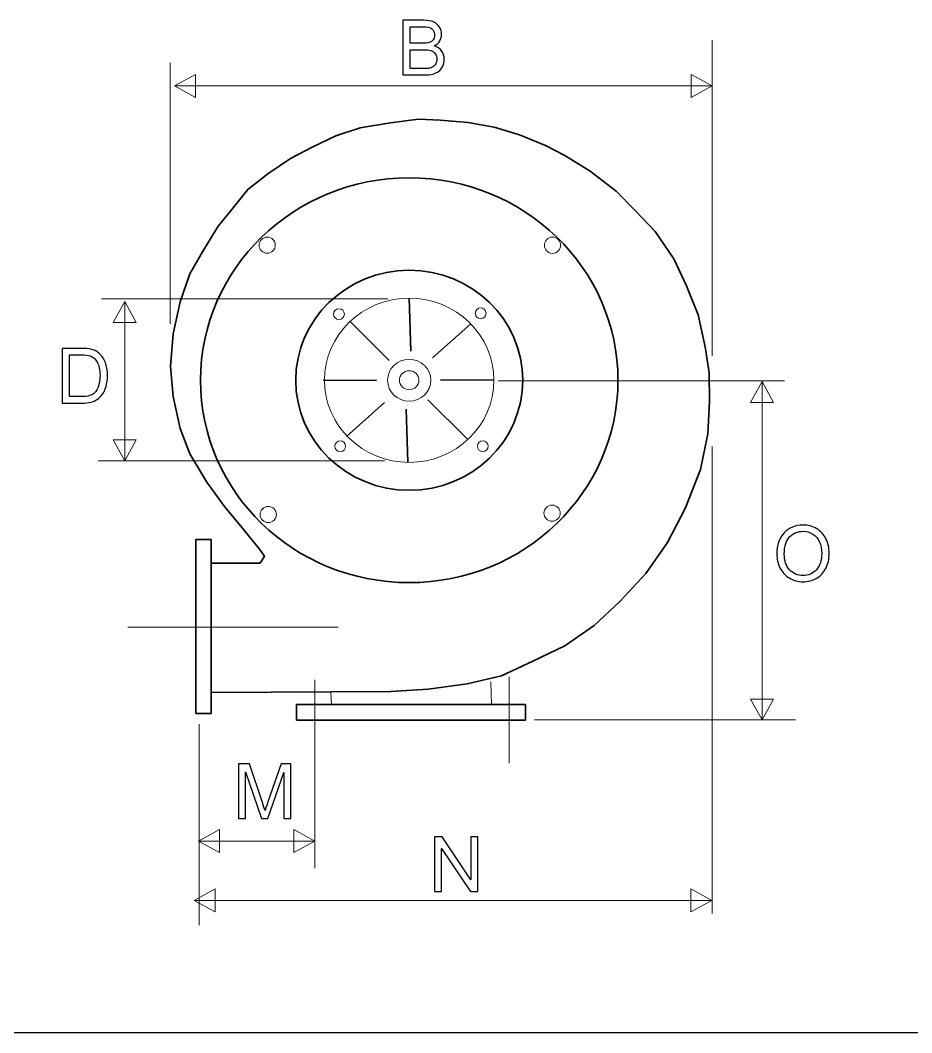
# Model space of a CAD drawing. Header units: inches. Extents: x 3020 to 5920, y 3172 to 5272.
# Drawn here: x 3808.6 to 4170.5, y 3171.5 to 3582.5 of the extents above; entities that cross this region are included whole.
import ezdxf

# ---------------------------------------------------------------- set-up
doc = ezdxf.new("R2010")
doc.units = ezdxf.units.IN
doc.header["$MEASUREMENT"] = 0
doc.layers.add('Frame', color=7, linetype='Continuous')
doc.layers.add('Layer 1', color=7, linetype='Continuous')

msp = doc.modelspace()

# ---------------------------------------------------------------- linework, layer by layer
at = {"layer": 'Frame', "linetype": 'Continuous', "lineweight": 30}
msp.add_line((5919.85, 3171.55), (3019.85, 3171.55), dxfattribs=at)
at = {"layer": 'Layer 1', "color": 250, "lineweight": 35}
for points in [[(3879.92, 3301.08), (3886.06, 3301.08), (3886.06, 3371.77), (3879.92, 3371.77), (3879.92, 3301.08)], [(3920.7, 3298.45), (4013.67, 3298.45), (4013.67, 3304.81), (3920.7, 3304.81), (3920.7, 3298.45)]]:
    msp.add_lwpolyline(points, close=True, dxfattribs=at)
for major_axis, ratio in [((84.72, 0), 0.969491), ((46.07, 0), 0.969472)]:
    msp.add_ellipse((3966.51, 3436.36), major_axis=major_axis, ratio=ratio, dxfattribs=at)
at = {"layer": 'Layer 1', "color": 250, "lineweight": 18}
for centre, major_axis, ratio in [((3908.87, 3491.19), (0, 3.29), 1), ((4024.66, 3491.15), (0, 3.29), 1), ((3966.51, 3436.36), (34.38, 0), 0.969473), ((3937.98, 3463.2), (0, 2.2), 1), ((3995.51, 3463.53), (0, 2.2), 1), ((3966.51, 3436.36), (8.76, 0), 0.969512), ((3966.51, 3436.36), (3.97, 0), 0.969404), ((3938.51, 3409.61), (0, 2.2), 1), ((3996.38, 3409.61), (0, 2.2), 1), ((3909.3, 3381.87), (0, 3.29), 1), ((4024.5, 3382.42), (0, 3.29), 1)]:
    msp.add_ellipse(centre, major_axis=major_axis, ratio=ratio, dxfattribs=at)
at = {"layer": 'Layer 1', "color": 250}
for points, knots in [([(3963.97, 3560.25), (3963.97, 3560.25), (3963.97, 3582.47), (3963.97, 3582.47), (3963.97, 3582.47), (3963.97, 3582.47), (3972.31, 3582.47), (3972.31, 3582.47), (3972.31, 3582.47), (3974.01, 3582.47), (3975.37, 3582.24), (3976.39, 3581.8), (3976.39, 3581.8), (3977.42, 3581.35), (3978.22, 3580.65), (3978.8, 3579.72), (3978.8, 3579.72), (3979.38, 3578.79), (3979.68, 3577.81), (3979.68, 3576.78), (3979.68, 3576.78), (3979.68, 3575.84), (3979.42, 3574.94), (3978.9, 3574.1), (3978.9, 3574.1), (3978.39, 3573.26), (3977.61, 3572.59), (3976.57, 3572.07), (3976.57, 3572.07), (3977.91, 3571.68), (3978.94, 3571), (3979.67, 3570.06), (3979.67, 3570.06), (3980.39, 3569.1), (3980.75, 3567.98), (3980.75, 3566.69), (3980.75, 3566.69), (3980.75, 3565.65), (3980.53, 3564.68), (3980.09, 3563.79), (3980.09, 3563.79), (3979.65, 3562.89), (3979.11, 3562.2), (3978.46, 3561.72), (3978.46, 3561.72), (3977.82, 3561.23), (3977, 3560.87), (3976.03, 3560.62), (3976.03, 3560.62), (3975.06, 3560.37), (3973.86, 3560.25), (3972.44, 3560.25), (3972.44, 3560.25), (3972.44, 3560.25), (3963.97, 3560.25), (3963.97, 3560.25)], [0, 0, 0, 0, 0.071429, 0.071429, 0.071429, 0.071429, 0.142857, 0.142857, 0.142857, 0.142857, 0.214286, 0.214286, 0.214286, 0.214286, 0.285714, 0.285714, 0.285714, 0.285714, 0.357143, 0.357143, 0.357143, 0.357143, 0.428571, 0.428571, 0.428571, 0.428571, 0.5, 0.5, 0.5, 0.5, 0.571429, 0.571429, 0.571429, 0.571429, 0.642857, 0.642857, 0.642857, 0.642857, 0.714286, 0.714286, 0.714286, 0.714286, 0.785714, 0.785714, 0.785714, 0.785714, 0.857143, 0.857143, 0.857143, 0.857143, 0.928571, 0.928571, 0.928571, 0.928571, 1, 1, 1, 1]), ([(3966.91, 3573.13), (3966.91, 3573.13), (3971.72, 3573.13), (3971.72, 3573.13), (3971.72, 3573.13), (3973.02, 3573.13), (3973.96, 3573.22), (3974.52, 3573.39), (3974.52, 3573.39), (3975.27, 3573.61), (3975.83, 3573.98), (3976.21, 3574.5), (3976.21, 3574.5), (3976.59, 3575.01), (3976.78, 3575.66), (3976.78, 3576.44), (3976.78, 3576.44), (3976.78, 3577.17), (3976.6, 3577.82), (3976.25, 3578.38), (3976.25, 3578.38), (3975.9, 3578.95), (3975.39, 3579.33), (3974.74, 3579.53), (3974.74, 3579.53), (3974.08, 3579.74), (3972.95, 3579.85), (3971.35, 3579.85), (3971.35, 3579.85), (3971.35, 3579.85), (3966.91, 3579.85), (3966.91, 3579.85), (3966.91, 3579.85), (3966.91, 3579.85), (3966.91, 3573.13), (3966.91, 3573.13)], [0, 0, 0, 0, 0.111111, 0.111111, 0.111111, 0.111111, 0.222222, 0.222222, 0.222222, 0.222222, 0.333333, 0.333333, 0.333333, 0.333333, 0.444444, 0.444444, 0.444444, 0.444444, 0.555556, 0.555556, 0.555556, 0.555556, 0.666667, 0.666667, 0.666667, 0.666667, 0.777778, 0.777778, 0.777778, 0.777778, 0.888889, 0.888889, 0.888889, 0.888889, 1, 1, 1, 1]), ([(3966.91, 3562.87), (3966.91, 3562.87), (3972.44, 3562.87), (3972.44, 3562.87), (3972.44, 3562.87), (3973.4, 3562.87), (3974.06, 3562.91), (3974.45, 3562.97), (3974.45, 3562.97), (3975.13, 3563.1), (3975.69, 3563.3), (3976.14, 3563.58), (3976.14, 3563.58), (3976.6, 3563.86), (3976.97, 3564.28), (3977.27, 3564.81), (3977.27, 3564.81), (3977.56, 3565.36), (3977.71, 3565.98), (3977.71, 3566.69), (3977.71, 3566.69), (3977.71, 3567.52), (3977.5, 3568.23), (3977.07, 3568.85), (3977.07, 3568.85), (3976.65, 3569.46), (3976.06, 3569.89), (3975.3, 3570.14), (3975.3, 3570.14), (3974.55, 3570.38), (3973.46, 3570.51), (3972.05, 3570.51), (3972.05, 3570.51), (3972.05, 3570.51), (3966.91, 3570.51), (3966.91, 3570.51), (3966.91, 3570.51), (3966.91, 3570.51), (3966.91, 3562.87), (3966.91, 3562.87)], [0, 0, 0, 0, 0.1, 0.1, 0.1, 0.1, 0.2, 0.2, 0.2, 0.2, 0.3, 0.3, 0.3, 0.3, 0.4, 0.4, 0.4, 0.4, 0.5, 0.5, 0.5, 0.5, 0.6, 0.6, 0.6, 0.6, 0.7, 0.7, 0.7, 0.7, 0.8, 0.8, 0.8, 0.8, 0.9, 0.9, 0.9, 0.9, 1, 1, 1, 1]), ([(3825.67, 3427.08), (3825.67, 3427.08), (3825.67, 3449.31), (3825.67, 3449.31), (3825.67, 3449.31), (3825.67, 3449.31), (3833.32, 3449.31), (3833.32, 3449.31), (3833.32, 3449.31), (3835.05, 3449.31), (3836.37, 3449.2), (3837.28, 3448.99), (3837.28, 3448.99), (3838.55, 3448.7), (3839.64, 3448.16), (3840.54, 3447.4), (3840.54, 3447.4), (3841.71, 3446.4), (3842.59, 3445.14), (3843.17, 3443.6), (3843.17, 3443.6), (3843.75, 3442.06), (3844.04, 3440.3), (3844.04, 3438.32), (3844.04, 3438.32), (3844.04, 3436.63), (3843.84, 3435.13), (3843.44, 3433.83), (3843.44, 3433.83), (3843.05, 3432.53), (3842.55, 3431.45), (3841.93, 3430.59), (3841.93, 3430.59), (3841.31, 3429.74), (3840.64, 3429.07), (3839.91, 3428.58), (3839.91, 3428.58), (3839.18, 3428.09), (3838.29, 3427.71), (3837.26, 3427.46), (3837.26, 3427.46), (3836.22, 3427.21), (3835.03, 3427.08), (3833.69, 3427.08), (3833.69, 3427.08), (3833.69, 3427.08), (3825.67, 3427.08), (3825.67, 3427.08)], [0, 0, 0, 0, 0.083333, 0.083333, 0.083333, 0.083333, 0.166667, 0.166667, 0.166667, 0.166667, 0.25, 0.25, 0.25, 0.25, 0.333333, 0.333333, 0.333333, 0.333333, 0.416667, 0.416667, 0.416667, 0.416667, 0.5, 0.5, 0.5, 0.5, 0.583333, 0.583333, 0.583333, 0.583333, 0.666667, 0.666667, 0.666667, 0.666667, 0.75, 0.75, 0.75, 0.75, 0.833333, 0.833333, 0.833333, 0.833333, 0.916667, 0.916667, 0.916667, 0.916667, 1, 1, 1, 1]), ([(3828.61, 3429.71), (3828.61, 3429.71), (3833.35, 3429.71), (3833.35, 3429.71), (3833.35, 3429.71), (3834.81, 3429.71), (3835.97, 3429.84), (3836.8, 3430.12), (3836.8, 3430.12), (3837.63, 3430.39), (3838.3, 3430.77), (3838.79, 3431.27), (3838.79, 3431.27), (3839.49, 3431.96), (3840.04, 3432.9), (3840.42, 3434.08), (3840.42, 3434.08), (3840.81, 3435.26), (3841.01, 3436.68), (3841.01, 3438.36), (3841.01, 3438.36), (3841.01, 3440.69), (3840.63, 3442.47), (3839.86, 3443.72), (3839.86, 3443.72), (3839.1, 3444.97), (3838.17, 3445.8), (3837.08, 3446.23), (3837.08, 3446.23), (3836.29, 3446.53), (3835.02, 3446.68), (3833.28, 3446.68), (3833.28, 3446.68), (3833.28, 3446.68), (3828.61, 3446.68), (3828.61, 3446.68), (3828.61, 3446.68), (3828.61, 3446.68), (3828.61, 3429.71), (3828.61, 3429.71)], [0, 0, 0, 0, 0.1, 0.1, 0.1, 0.1, 0.2, 0.2, 0.2, 0.2, 0.3, 0.3, 0.3, 0.3, 0.4, 0.4, 0.4, 0.4, 0.5, 0.5, 0.5, 0.5, 0.6, 0.6, 0.6, 0.6, 0.7, 0.7, 0.7, 0.7, 0.8, 0.8, 0.8, 0.8, 0.9, 0.9, 0.9, 0.9, 1, 1, 1, 1]), ([(4115.72, 3365.8), (4115.72, 3369.49), (4116.7, 3372.37), (4118.69, 3374.46), (4118.69, 3374.46), (4120.67, 3376.54), (4123.22, 3377.59), (4126.36, 3377.59), (4126.36, 3377.59), (4128.41, 3377.59), (4130.26, 3377.1), (4131.91, 3376.12), (4131.91, 3376.12), (4133.55, 3375.14), (4134.81, 3373.77), (4135.67, 3372.02), (4135.67, 3372.02), (4136.54, 3370.27), (4136.97, 3368.27), (4136.97, 3366.06), (4136.97, 3366.06), (4136.97, 3363.8), (4136.52, 3361.78), (4135.61, 3360.01), (4135.61, 3360.01), (4134.7, 3358.23), (4133.41, 3356.88), (4131.74, 3355.97), (4131.74, 3355.97), (4130.07, 3355.05), (4128.27, 3354.59), (4126.34, 3354.59), (4126.34, 3354.59), (4124.25, 3354.59), (4122.38, 3355.1), (4120.74, 3356.11), (4120.74, 3356.11), (4119.08, 3357.12), (4117.84, 3358.5), (4116.99, 3360.25), (4116.99, 3360.25), (4116.14, 3361.99), (4115.72, 3363.85), (4115.72, 3365.8)], [0, 0, 0, 0, 0.090909, 0.090909, 0.090909, 0.090909, 0.181818, 0.181818, 0.181818, 0.181818, 0.272727, 0.272727, 0.272727, 0.272727, 0.363636, 0.363636, 0.363636, 0.363636, 0.454545, 0.454545, 0.454545, 0.454545, 0.545455, 0.545455, 0.545455, 0.545455, 0.636364, 0.636364, 0.636364, 0.636364, 0.727273, 0.727273, 0.727273, 0.727273, 0.818182, 0.818182, 0.818182, 0.818182, 0.909091, 0.909091, 0.909091, 0.909091, 1, 1, 1, 1]), ([(4118.75, 3365.75), (4118.75, 3363.07), (4119.47, 3360.96), (4120.91, 3359.42), (4120.91, 3359.42), (4122.35, 3357.88), (4124.16, 3357.11), (4126.33, 3357.11), (4126.33, 3357.11), (4128.54, 3357.11), (4130.36, 3357.89), (4131.79, 3359.44), (4131.79, 3359.44), (4133.22, 3361), (4133.94, 3363.21), (4133.94, 3366.07), (4133.94, 3366.07), (4133.94, 3367.88), (4133.63, 3369.45), (4133.02, 3370.81), (4133.02, 3370.81), (4132.41, 3372.16), (4131.51, 3373.2), (4130.34, 3373.95), (4130.34, 3373.95), (4129.16, 3374.69), (4127.84, 3375.06), (4126.38, 3375.06), (4126.38, 3375.06), (4124.29, 3375.06), (4122.5, 3374.34), (4121, 3372.91), (4121, 3372.91), (4119.5, 3371.48), (4118.75, 3369.09), (4118.75, 3365.75)], [0, 0, 0, 0, 0.111111, 0.111111, 0.111111, 0.111111, 0.222222, 0.222222, 0.222222, 0.222222, 0.333333, 0.333333, 0.333333, 0.333333, 0.444444, 0.444444, 0.444444, 0.444444, 0.555556, 0.555556, 0.555556, 0.555556, 0.666667, 0.666667, 0.666667, 0.666667, 0.777778, 0.777778, 0.777778, 0.777778, 0.888889, 0.888889, 0.888889, 0.888889, 1, 1, 1, 1]), ([(3897.25, 3258.53), (3897.25, 3258.53), (3897.25, 3280.75), (3897.25, 3280.75), (3897.25, 3280.75), (3897.25, 3280.75), (3901.68, 3280.75), (3901.68, 3280.75), (3901.68, 3280.75), (3901.68, 3280.75), (3906.93, 3265.02), (3906.93, 3265.02), (3906.93, 3265.02), (3907.42, 3263.55), (3907.78, 3262.46), (3907.99, 3261.73), (3907.99, 3261.73), (3908.25, 3262.53), (3908.64, 3263.72), (3909.18, 3265.29), (3909.18, 3265.29), (3909.18, 3265.29), (3914.5, 3280.75), (3914.5, 3280.75), (3914.5, 3280.75), (3914.5, 3280.75), (3918.46, 3280.75), (3918.46, 3280.75), (3918.46, 3280.75), (3918.46, 3280.75), (3918.46, 3258.53), (3918.46, 3258.53), (3918.46, 3258.53), (3918.46, 3258.53), (3915.62, 3258.53), (3915.62, 3258.53), (3915.62, 3258.53), (3915.62, 3258.53), (3915.62, 3277.13), (3915.62, 3277.13), (3915.62, 3277.13), (3915.62, 3277.13), (3909.16, 3258.53), (3909.16, 3258.53), (3909.16, 3258.53), (3909.16, 3258.53), (3906.51, 3258.53), (3906.51, 3258.53), (3906.51, 3258.53), (3906.51, 3258.53), (3900.08, 3277.45), (3900.08, 3277.45), (3900.08, 3277.45), (3900.08, 3277.45), (3900.08, 3258.53), (3900.08, 3258.53), (3900.08, 3258.53), (3900.08, 3258.53), (3897.25, 3258.53), (3897.25, 3258.53)], [0, 0, 0, 0, 0.066667, 0.066667, 0.066667, 0.066667, 0.133333, 0.133333, 0.133333, 0.133333, 0.2, 0.2, 0.2, 0.2, 0.266667, 0.266667, 0.266667, 0.266667, 0.333333, 0.333333, 0.333333, 0.333333, 0.4, 0.4, 0.4, 0.4, 0.466667, 0.466667, 0.466667, 0.466667, 0.533333, 0.533333, 0.533333, 0.533333, 0.6, 0.6, 0.6, 0.6, 0.666667, 0.666667, 0.666667, 0.666667, 0.733333, 0.733333, 0.733333, 0.733333, 0.8, 0.8, 0.8, 0.8, 0.866667, 0.866667, 0.866667, 0.866667, 0.933333, 0.933333, 0.933333, 0.933333, 1, 1, 1, 1]), ([(3976.83, 3228.88), (3976.83, 3228.88), (3976.83, 3251.1), (3976.83, 3251.1), (3976.83, 3251.1), (3976.83, 3251.1), (3979.85, 3251.1), (3979.85, 3251.1), (3979.85, 3251.1), (3979.85, 3251.1), (3991.52, 3233.66), (3991.52, 3233.66), (3991.52, 3233.66), (3991.52, 3233.66), (3991.52, 3251.1), (3991.52, 3251.1), (3991.52, 3251.1), (3991.52, 3251.1), (3994.34, 3251.1), (3994.34, 3251.1), (3994.34, 3251.1), (3994.34, 3251.1), (3994.34, 3228.88), (3994.34, 3228.88), (3994.34, 3228.88), (3994.34, 3228.88), (3991.32, 3228.88), (3991.32, 3228.88), (3991.32, 3228.88), (3991.32, 3228.88), (3979.65, 3246.34), (3979.65, 3246.34), (3979.65, 3246.34), (3979.65, 3246.34), (3979.65, 3228.88), (3979.65, 3228.88), (3979.65, 3228.88), (3979.65, 3228.88), (3976.83, 3228.88), (3976.83, 3228.88)], [0, 0, 0, 0, 0.1, 0.1, 0.1, 0.1, 0.2, 0.2, 0.2, 0.2, 0.3, 0.3, 0.3, 0.3, 0.4, 0.4, 0.4, 0.4, 0.5, 0.5, 0.5, 0.5, 0.6, 0.6, 0.6, 0.6, 0.7, 0.7, 0.7, 0.7, 0.8, 0.8, 0.8, 0.8, 0.9, 0.9, 0.9, 0.9, 1, 1, 1, 1])]:
    msp.add_open_spline(points, degree=3, knots=knots, dxfattribs=at)
at = {"layer": 'Layer 1', "color": 250, "lineweight": 9}
for points, knots in [([(3963.97, 3560.25), (3963.97, 3560.25), (3963.97, 3582.47), (3963.97, 3582.47), (3963.97, 3582.47), (3963.97, 3582.47), (3972.31, 3582.47), (3972.31, 3582.47), (3972.31, 3582.47), (3974.01, 3582.47), (3975.37, 3582.24), (3976.39, 3581.8), (3976.39, 3581.8), (3977.42, 3581.35), (3978.22, 3580.65), (3978.8, 3579.72), (3978.8, 3579.72), (3979.38, 3578.79), (3979.68, 3577.81), (3979.68, 3576.78), (3979.68, 3576.78), (3979.68, 3575.84), (3979.42, 3574.94), (3978.9, 3574.1), (3978.9, 3574.1), (3978.39, 3573.26), (3977.61, 3572.59), (3976.57, 3572.07), (3976.57, 3572.07), (3977.91, 3571.68), (3978.94, 3571), (3979.67, 3570.06), (3979.67, 3570.06), (3980.39, 3569.1), (3980.75, 3567.98), (3980.75, 3566.69), (3980.75, 3566.69), (3980.75, 3565.65), (3980.53, 3564.68), (3980.09, 3563.79), (3980.09, 3563.79), (3979.65, 3562.89), (3979.11, 3562.2), (3978.46, 3561.72), (3978.46, 3561.72), (3977.82, 3561.23), (3977, 3560.87), (3976.03, 3560.62), (3976.03, 3560.62), (3975.06, 3560.37), (3973.86, 3560.25), (3972.44, 3560.25), (3972.44, 3560.25), (3972.44, 3560.25), (3963.97, 3560.25), (3963.97, 3560.25)], [0, 0, 0, 0, 0.071429, 0.071429, 0.071429, 0.071429, 0.142857, 0.142857, 0.142857, 0.142857, 0.214286, 0.214286, 0.214286, 0.214286, 0.285714, 0.285714, 0.285714, 0.285714, 0.357143, 0.357143, 0.357143, 0.357143, 0.428571, 0.428571, 0.428571, 0.428571, 0.5, 0.5, 0.5, 0.5, 0.571429, 0.571429, 0.571429, 0.571429, 0.642857, 0.642857, 0.642857, 0.642857, 0.714286, 0.714286, 0.714286, 0.714286, 0.785714, 0.785714, 0.785714, 0.785714, 0.857143, 0.857143, 0.857143, 0.857143, 0.928571, 0.928571, 0.928571, 0.928571, 1, 1, 1, 1]), ([(3966.91, 3573.13), (3966.91, 3573.13), (3971.72, 3573.13), (3971.72, 3573.13), (3971.72, 3573.13), (3973.02, 3573.13), (3973.96, 3573.22), (3974.52, 3573.39), (3974.52, 3573.39), (3975.27, 3573.61), (3975.83, 3573.98), (3976.21, 3574.5), (3976.21, 3574.5), (3976.59, 3575.01), (3976.78, 3575.66), (3976.78, 3576.44), (3976.78, 3576.44), (3976.78, 3577.17), (3976.6, 3577.82), (3976.25, 3578.38), (3976.25, 3578.38), (3975.9, 3578.95), (3975.39, 3579.33), (3974.74, 3579.53), (3974.74, 3579.53), (3974.08, 3579.74), (3972.95, 3579.85), (3971.35, 3579.85), (3971.35, 3579.85), (3971.35, 3579.85), (3966.91, 3579.85), (3966.91, 3579.85), (3966.91, 3579.85), (3966.91, 3579.85), (3966.91, 3573.13), (3966.91, 3573.13)], [0, 0, 0, 0, 0.111111, 0.111111, 0.111111, 0.111111, 0.222222, 0.222222, 0.222222, 0.222222, 0.333333, 0.333333, 0.333333, 0.333333, 0.444444, 0.444444, 0.444444, 0.444444, 0.555556, 0.555556, 0.555556, 0.555556, 0.666667, 0.666667, 0.666667, 0.666667, 0.777778, 0.777778, 0.777778, 0.777778, 0.888889, 0.888889, 0.888889, 0.888889, 1, 1, 1, 1]), ([(3966.91, 3562.87), (3966.91, 3562.87), (3972.44, 3562.87), (3972.44, 3562.87), (3972.44, 3562.87), (3973.4, 3562.87), (3974.06, 3562.91), (3974.45, 3562.97), (3974.45, 3562.97), (3975.13, 3563.1), (3975.69, 3563.3), (3976.14, 3563.58), (3976.14, 3563.58), (3976.6, 3563.86), (3976.97, 3564.28), (3977.27, 3564.81), (3977.27, 3564.81), (3977.56, 3565.36), (3977.71, 3565.98), (3977.71, 3566.69), (3977.71, 3566.69), (3977.71, 3567.52), (3977.5, 3568.23), (3977.07, 3568.85), (3977.07, 3568.85), (3976.65, 3569.46), (3976.06, 3569.89), (3975.3, 3570.14), (3975.3, 3570.14), (3974.55, 3570.38), (3973.46, 3570.51), (3972.05, 3570.51), (3972.05, 3570.51), (3972.05, 3570.51), (3966.91, 3570.51), (3966.91, 3570.51), (3966.91, 3570.51), (3966.91, 3570.51), (3966.91, 3562.87), (3966.91, 3562.87)], [0, 0, 0, 0, 0.1, 0.1, 0.1, 0.1, 0.2, 0.2, 0.2, 0.2, 0.3, 0.3, 0.3, 0.3, 0.4, 0.4, 0.4, 0.4, 0.5, 0.5, 0.5, 0.5, 0.6, 0.6, 0.6, 0.6, 0.7, 0.7, 0.7, 0.7, 0.8, 0.8, 0.8, 0.8, 0.9, 0.9, 0.9, 0.9, 1, 1, 1, 1]), ([(3825.67, 3427.08), (3825.67, 3427.08), (3825.67, 3449.31), (3825.67, 3449.31), (3825.67, 3449.31), (3825.67, 3449.31), (3833.32, 3449.31), (3833.32, 3449.31), (3833.32, 3449.31), (3835.05, 3449.31), (3836.37, 3449.2), (3837.28, 3448.99), (3837.28, 3448.99), (3838.55, 3448.7), (3839.64, 3448.16), (3840.54, 3447.4), (3840.54, 3447.4), (3841.71, 3446.4), (3842.59, 3445.14), (3843.17, 3443.6), (3843.17, 3443.6), (3843.75, 3442.06), (3844.04, 3440.3), (3844.04, 3438.32), (3844.04, 3438.32), (3844.04, 3436.63), (3843.84, 3435.13), (3843.44, 3433.83), (3843.44, 3433.83), (3843.05, 3432.53), (3842.55, 3431.45), (3841.93, 3430.59), (3841.93, 3430.59), (3841.31, 3429.74), (3840.64, 3429.07), (3839.91, 3428.58), (3839.91, 3428.58), (3839.18, 3428.09), (3838.29, 3427.71), (3837.26, 3427.46), (3837.26, 3427.46), (3836.22, 3427.21), (3835.03, 3427.08), (3833.69, 3427.08), (3833.69, 3427.08), (3833.69, 3427.08), (3825.67, 3427.08), (3825.67, 3427.08)], [0, 0, 0, 0, 0.083333, 0.083333, 0.083333, 0.083333, 0.166667, 0.166667, 0.166667, 0.166667, 0.25, 0.25, 0.25, 0.25, 0.333333, 0.333333, 0.333333, 0.333333, 0.416667, 0.416667, 0.416667, 0.416667, 0.5, 0.5, 0.5, 0.5, 0.583333, 0.583333, 0.583333, 0.583333, 0.666667, 0.666667, 0.666667, 0.666667, 0.75, 0.75, 0.75, 0.75, 0.833333, 0.833333, 0.833333, 0.833333, 0.916667, 0.916667, 0.916667, 0.916667, 1, 1, 1, 1]), ([(3828.61, 3429.71), (3828.61, 3429.71), (3833.35, 3429.71), (3833.35, 3429.71), (3833.35, 3429.71), (3834.81, 3429.71), (3835.97, 3429.84), (3836.8, 3430.12), (3836.8, 3430.12), (3837.63, 3430.39), (3838.3, 3430.77), (3838.79, 3431.27), (3838.79, 3431.27), (3839.49, 3431.96), (3840.04, 3432.9), (3840.42, 3434.08), (3840.42, 3434.08), (3840.81, 3435.26), (3841.01, 3436.68), (3841.01, 3438.36), (3841.01, 3438.36), (3841.01, 3440.69), (3840.63, 3442.47), (3839.86, 3443.72), (3839.86, 3443.72), (3839.1, 3444.97), (3838.17, 3445.8), (3837.08, 3446.23), (3837.08, 3446.23), (3836.29, 3446.53), (3835.02, 3446.68), (3833.28, 3446.68), (3833.28, 3446.68), (3833.28, 3446.68), (3828.61, 3446.68), (3828.61, 3446.68), (3828.61, 3446.68), (3828.61, 3446.68), (3828.61, 3429.71), (3828.61, 3429.71)], [0, 0, 0, 0, 0.1, 0.1, 0.1, 0.1, 0.2, 0.2, 0.2, 0.2, 0.3, 0.3, 0.3, 0.3, 0.4, 0.4, 0.4, 0.4, 0.5, 0.5, 0.5, 0.5, 0.6, 0.6, 0.6, 0.6, 0.7, 0.7, 0.7, 0.7, 0.8, 0.8, 0.8, 0.8, 0.9, 0.9, 0.9, 0.9, 1, 1, 1, 1]), ([(4115.72, 3365.8), (4115.72, 3369.49), (4116.7, 3372.37), (4118.69, 3374.46), (4118.69, 3374.46), (4120.67, 3376.54), (4123.22, 3377.59), (4126.36, 3377.59), (4126.36, 3377.59), (4128.41, 3377.59), (4130.26, 3377.1), (4131.91, 3376.12), (4131.91, 3376.12), (4133.55, 3375.14), (4134.81, 3373.77), (4135.67, 3372.02), (4135.67, 3372.02), (4136.54, 3370.27), (4136.97, 3368.27), (4136.97, 3366.06), (4136.97, 3366.06), (4136.97, 3363.8), (4136.52, 3361.78), (4135.61, 3360.01), (4135.61, 3360.01), (4134.7, 3358.23), (4133.41, 3356.88), (4131.74, 3355.97), (4131.74, 3355.97), (4130.07, 3355.05), (4128.27, 3354.59), (4126.34, 3354.59), (4126.34, 3354.59), (4124.25, 3354.59), (4122.38, 3355.1), (4120.74, 3356.11), (4120.74, 3356.11), (4119.08, 3357.12), (4117.84, 3358.5), (4116.99, 3360.25), (4116.99, 3360.25), (4116.14, 3361.99), (4115.72, 3363.85), (4115.72, 3365.8)], [0, 0, 0, 0, 0.090909, 0.090909, 0.090909, 0.090909, 0.181818, 0.181818, 0.181818, 0.181818, 0.272727, 0.272727, 0.272727, 0.272727, 0.363636, 0.363636, 0.363636, 0.363636, 0.454545, 0.454545, 0.454545, 0.454545, 0.545455, 0.545455, 0.545455, 0.545455, 0.636364, 0.636364, 0.636364, 0.636364, 0.727273, 0.727273, 0.727273, 0.727273, 0.818182, 0.818182, 0.818182, 0.818182, 0.909091, 0.909091, 0.909091, 0.909091, 1, 1, 1, 1]), ([(4118.75, 3365.75), (4118.75, 3363.07), (4119.47, 3360.96), (4120.91, 3359.42), (4120.91, 3359.42), (4122.35, 3357.88), (4124.16, 3357.11), (4126.33, 3357.11), (4126.33, 3357.11), (4128.54, 3357.11), (4130.36, 3357.89), (4131.79, 3359.44), (4131.79, 3359.44), (4133.22, 3361), (4133.94, 3363.21), (4133.94, 3366.07), (4133.94, 3366.07), (4133.94, 3367.88), (4133.63, 3369.45), (4133.02, 3370.81), (4133.02, 3370.81), (4132.41, 3372.16), (4131.51, 3373.2), (4130.34, 3373.95), (4130.34, 3373.95), (4129.16, 3374.69), (4127.84, 3375.06), (4126.38, 3375.06), (4126.38, 3375.06), (4124.29, 3375.06), (4122.5, 3374.34), (4121, 3372.91), (4121, 3372.91), (4119.5, 3371.48), (4118.75, 3369.09), (4118.75, 3365.75)], [0, 0, 0, 0, 0.111111, 0.111111, 0.111111, 0.111111, 0.222222, 0.222222, 0.222222, 0.222222, 0.333333, 0.333333, 0.333333, 0.333333, 0.444444, 0.444444, 0.444444, 0.444444, 0.555556, 0.555556, 0.555556, 0.555556, 0.666667, 0.666667, 0.666667, 0.666667, 0.777778, 0.777778, 0.777778, 0.777778, 0.888889, 0.888889, 0.888889, 0.888889, 1, 1, 1, 1]), ([(3897.25, 3258.53), (3897.25, 3258.53), (3897.25, 3280.75), (3897.25, 3280.75), (3897.25, 3280.75), (3897.25, 3280.75), (3901.68, 3280.75), (3901.68, 3280.75), (3901.68, 3280.75), (3901.68, 3280.75), (3906.93, 3265.02), (3906.93, 3265.02), (3906.93, 3265.02), (3907.42, 3263.55), (3907.78, 3262.46), (3907.99, 3261.73), (3907.99, 3261.73), (3908.25, 3262.53), (3908.64, 3263.72), (3909.18, 3265.29), (3909.18, 3265.29), (3909.18, 3265.29), (3914.5, 3280.75), (3914.5, 3280.75), (3914.5, 3280.75), (3914.5, 3280.75), (3918.46, 3280.75), (3918.46, 3280.75), (3918.46, 3280.75), (3918.46, 3280.75), (3918.46, 3258.53), (3918.46, 3258.53), (3918.46, 3258.53), (3918.46, 3258.53), (3915.62, 3258.53), (3915.62, 3258.53), (3915.62, 3258.53), (3915.62, 3258.53), (3915.62, 3277.13), (3915.62, 3277.13), (3915.62, 3277.13), (3915.62, 3277.13), (3909.16, 3258.53), (3909.16, 3258.53), (3909.16, 3258.53), (3909.16, 3258.53), (3906.51, 3258.53), (3906.51, 3258.53), (3906.51, 3258.53), (3906.51, 3258.53), (3900.08, 3277.45), (3900.08, 3277.45), (3900.08, 3277.45), (3900.08, 3277.45), (3900.08, 3258.53), (3900.08, 3258.53), (3900.08, 3258.53), (3900.08, 3258.53), (3897.25, 3258.53), (3897.25, 3258.53)], [0, 0, 0, 0, 0.066667, 0.066667, 0.066667, 0.066667, 0.133333, 0.133333, 0.133333, 0.133333, 0.2, 0.2, 0.2, 0.2, 0.266667, 0.266667, 0.266667, 0.266667, 0.333333, 0.333333, 0.333333, 0.333333, 0.4, 0.4, 0.4, 0.4, 0.466667, 0.466667, 0.466667, 0.466667, 0.533333, 0.533333, 0.533333, 0.533333, 0.6, 0.6, 0.6, 0.6, 0.666667, 0.666667, 0.666667, 0.666667, 0.733333, 0.733333, 0.733333, 0.733333, 0.8, 0.8, 0.8, 0.8, 0.866667, 0.866667, 0.866667, 0.866667, 0.933333, 0.933333, 0.933333, 0.933333, 1, 1, 1, 1]), ([(3976.83, 3228.88), (3976.83, 3228.88), (3976.83, 3251.1), (3976.83, 3251.1), (3976.83, 3251.1), (3976.83, 3251.1), (3979.85, 3251.1), (3979.85, 3251.1), (3979.85, 3251.1), (3979.85, 3251.1), (3991.52, 3233.66), (3991.52, 3233.66), (3991.52, 3233.66), (3991.52, 3233.66), (3991.52, 3251.1), (3991.52, 3251.1), (3991.52, 3251.1), (3991.52, 3251.1), (3994.34, 3251.1), (3994.34, 3251.1), (3994.34, 3251.1), (3994.34, 3251.1), (3994.34, 3228.88), (3994.34, 3228.88), (3994.34, 3228.88), (3994.34, 3228.88), (3991.32, 3228.88), (3991.32, 3228.88), (3991.32, 3228.88), (3991.32, 3228.88), (3979.65, 3246.34), (3979.65, 3246.34), (3979.65, 3246.34), (3979.65, 3246.34), (3979.65, 3228.88), (3979.65, 3228.88), (3979.65, 3228.88), (3979.65, 3228.88), (3976.83, 3228.88), (3976.83, 3228.88)], [0, 0, 0, 0, 0.1, 0.1, 0.1, 0.1, 0.2, 0.2, 0.2, 0.2, 0.3, 0.3, 0.3, 0.3, 0.4, 0.4, 0.4, 0.4, 0.5, 0.5, 0.5, 0.5, 0.6, 0.6, 0.6, 0.6, 0.7, 0.7, 0.7, 0.7, 0.8, 0.8, 0.8, 0.8, 0.9, 0.9, 0.9, 0.9, 1, 1, 1, 1])]:
    msp.add_open_spline(points, degree=3, knots=knots, dxfattribs=at)
at = {"layer": 'Layer 1', "color": 250, "lineweight": 18}
for points in [[(4089.5, 3574.35), (4089.5, 3574.35), (4089.5, 3446.22), (4089.5, 3446.22)], [(3869.46, 3565.24), (3869.46, 3565.24), (3869.46, 3459.31), (3869.46, 3459.31)], [(3871.22, 3555.82), (3871.22, 3555.82), (4089.5, 3555.82), (4089.5, 3555.82)], [(3841.61, 3469.45), (3841.61, 3469.45), (3957.82, 3469.45), (3957.82, 3469.45)], [(3851.05, 3468.35), (3851.05, 3468.35), (3851.05, 3403.69), (3851.05, 3403.69)], [(4002.63, 3436.12), (4002.63, 3436.12), (4118.84, 3436.12), (4118.84, 3436.12)], [(4109.71, 3435.85), (4109.71, 3435.85), (4109.71, 3298.48), (4109.71, 3298.48)], [(4089.5, 3409.43), (4089.5, 3409.43), (4089.5, 3219.92), (4089.5, 3219.92)], [(3840.29, 3403.69), (3840.29, 3403.69), (3956.5, 3403.69), (3956.5, 3403.69)], [(3852.36, 3336.18), (3852.36, 3336.18), (3937.73, 3336.18), (3937.73, 3336.18)], [(3928.21, 3314.75), (3928.21, 3314.75), (3928.21, 3238.41), (3928.21, 3238.41)], [(3999.64, 3314.03), (3999.64, 3314.03), (3999.86, 3304.81), (3999.86, 3304.81)], [(4007.07, 3315.98), (4007.07, 3315.98), (4007.07, 3280.91), (4007.07, 3280.91)], [(3934.74, 3309.93), (3934.74, 3309.93), (3934.96, 3304.81), (3934.96, 3304.81)], [(3881.3, 3296.72), (3881.3, 3296.72), (3881.3, 3215.18), (3881.3, 3215.18)], [(4017.41, 3298.48), (4017.41, 3298.48), (4123.3, 3298.48), (4123.3, 3298.48)], [(3928.21, 3249.37), (3928.21, 3249.37), (3881.03, 3249.37), (3881.03, 3249.37)], [(4089.37, 3225.26), (4089.37, 3225.26), (3879.28, 3225.26), (3879.28, 3225.26)]]:
    msp.add_open_spline(points, degree=3, dxfattribs=at)
for points in [[(3879.73, 3560.5), (3879.73, 3560.5), (3871.22, 3555.82), (3871.22, 3555.82), (3871.22, 3555.82), (3871.22, 3555.82), (3879.73, 3551.13), (3879.73, 3551.13), (3879.73, 3551.13), (3879.73, 3551.13), (3879.73, 3560.5), (3879.73, 3560.5)], [(4080.99, 3560.5), (4080.99, 3560.5), (4089.5, 3555.82), (4089.5, 3555.82), (4089.5, 3555.82), (4089.5, 3555.82), (4080.99, 3551.13), (4080.99, 3551.13), (4080.99, 3551.13), (4080.99, 3551.13), (4080.99, 3560.5), (4080.99, 3560.5)], [(3855.74, 3459.83), (3855.74, 3459.83), (3851.05, 3468.35), (3851.05, 3468.35), (3851.05, 3468.35), (3851.05, 3468.35), (3846.36, 3459.83), (3846.36, 3459.83), (3846.36, 3459.83), (3846.36, 3459.83), (3855.74, 3459.83), (3855.74, 3459.83)], [(4114.39, 3427.33), (4114.39, 3427.33), (4109.71, 3435.85), (4109.71, 3435.85), (4109.71, 3435.85), (4109.71, 3435.85), (4105.02, 3427.33), (4105.02, 3427.33), (4105.02, 3427.33), (4105.02, 3427.33), (4114.39, 3427.33), (4114.39, 3427.33)], [(3855.74, 3412.21), (3855.74, 3412.21), (3851.05, 3403.69), (3851.05, 3403.69), (3851.05, 3403.69), (3851.05, 3403.69), (3846.36, 3412.21), (3846.36, 3412.21), (3846.36, 3412.21), (3846.36, 3412.21), (3855.74, 3412.21), (3855.74, 3412.21)], [(4114.39, 3306.99), (4114.39, 3306.99), (4109.71, 3298.48), (4109.71, 3298.48), (4109.71, 3298.48), (4109.71, 3298.48), (4105.02, 3306.99), (4105.02, 3306.99), (4105.02, 3306.99), (4105.02, 3306.99), (4114.39, 3306.99), (4114.39, 3306.99)], [(3889.55, 3244.69), (3889.55, 3244.69), (3881.03, 3249.37), (3881.03, 3249.37), (3881.03, 3249.37), (3881.03, 3249.37), (3889.55, 3254.06), (3889.55, 3254.06), (3889.55, 3254.06), (3889.55, 3254.06), (3889.55, 3244.69), (3889.55, 3244.69)], [(3919.69, 3244.69), (3919.69, 3244.69), (3928.21, 3249.37), (3928.21, 3249.37), (3928.21, 3249.37), (3928.21, 3249.37), (3919.69, 3254.06), (3919.69, 3254.06), (3919.69, 3254.06), (3919.69, 3254.06), (3919.69, 3244.69), (3919.69, 3244.69)], [(3887.79, 3220.58), (3887.79, 3220.58), (3879.28, 3225.26), (3879.28, 3225.26), (3879.28, 3225.26), (3879.28, 3225.26), (3887.79, 3229.95), (3887.79, 3229.95), (3887.79, 3229.95), (3887.79, 3229.95), (3887.79, 3220.58), (3887.79, 3220.58)], [(4080.85, 3220.58), (4080.85, 3220.58), (4089.37, 3225.26), (4089.37, 3225.26), (4089.37, 3225.26), (4089.37, 3225.26), (4080.85, 3229.95), (4080.85, 3229.95), (4080.85, 3229.95), (4080.85, 3229.95), (4080.85, 3220.58), (4080.85, 3220.58)]]:
    msp.add_open_spline(points, degree=3, knots=[0, 0, 0, 0, 0.333333, 0.333333, 0.333333, 0.333333, 0.666667, 0.666667, 0.666667, 0.666667, 1, 1, 1, 1], dxfattribs=at)
at = {"layer": 'Layer 1', "color": 250, "lineweight": 35}
msp.add_open_spline([(3886.06, 3362.11), (3886.06, 3362.11), (3906.01, 3362.11), (3906.01, 3362.11), (3906.01, 3362.11), (3906.01, 3362.11), (3907.77, 3364.96), (3907.77, 3364.96), (3907.77, 3364.96), (3907.77, 3364.96), (3905.79, 3367.81), (3905.79, 3367.81), (3905.79, 3367.81), (3905.79, 3367.81), (3899.44, 3375.72), (3899.44, 3375.72), (3899.44, 3375.72), (3899.44, 3375.72), (3891.54, 3385.16), (3891.54, 3385.16), (3891.54, 3385.16), (3891.54, 3385.16), (3884.31, 3395.03), (3884.31, 3395.03), (3884.31, 3395.03), (3884.31, 3395.03), (3877.51, 3406.45), (3877.51, 3406.45), (3877.51, 3406.45), (3877.51, 3406.45), (3873.56, 3416.77), (3873.56, 3416.77), (3873.56, 3416.77), (3873.56, 3416.77), (3870.71, 3429.72), (3870.71, 3429.72), (3870.71, 3429.72), (3870.71, 3429.72), (3869.62, 3442.01), (3869.62, 3442.01), (3869.62, 3442.01), (3869.62, 3442.01), (3870.71, 3455.18), (3870.71, 3455.18), (3870.71, 3455.18), (3870.71, 3455.18), (3873.56, 3468.13), (3873.56, 3468.13), (3873.56, 3468.13), (3873.56, 3468.13), (3877.51, 3479.55), (3877.51, 3479.55), (3877.51, 3479.55), (3877.51, 3479.55), (3882.99, 3489.21), (3882.99, 3489.21), (3882.99, 3489.21), (3882.99, 3489.21), (3888.91, 3498.87), (3888.91, 3498.87), (3888.91, 3498.87), (3888.91, 3498.87), (3895.05, 3506.33), (3895.05, 3506.33), (3895.05, 3506.33), (3895.05, 3506.33), (3900.97, 3513.79), (3900.97, 3513.79), (3900.97, 3513.79), (3900.97, 3513.79), (3909.08, 3520.16), (3909.08, 3520.16), (3909.08, 3520.16), (3909.08, 3520.16), (3918.29, 3526.31), (3918.29, 3526.31), (3918.29, 3526.31), (3918.29, 3526.31), (3927.06, 3530.92), (3927.06, 3530.92), (3927.06, 3530.92), (3927.06, 3530.92), (3936.71, 3535.53), (3936.71, 3535.53), (3936.71, 3535.53), (3936.71, 3535.53), (3946.58, 3538.82), (3946.58, 3538.82), (3946.58, 3538.82), (3946.58, 3538.82), (3958.86, 3540.79), (3958.86, 3540.79), (3958.86, 3540.79), (3958.86, 3540.79), (3970.26, 3542.33), (3970.26, 3542.33), (3970.26, 3542.33), (3970.26, 3542.33), (3979.03, 3541.89), (3979.03, 3541.89), (3979.03, 3541.89), (3979.03, 3541.89), (3990.43, 3541.01), (3990.43, 3541.01), (3990.43, 3541.01), (3990.43, 3541.01), (4000.95, 3539.04), (4000.95, 3539.04), (4000.95, 3539.04), (4000.95, 3539.04), (4011.26, 3535.96), (4011.26, 3535.96), (4011.26, 3535.96), (4011.26, 3535.96), (4021.78, 3531.57), (4021.78, 3531.57), (4021.78, 3531.57), (4021.78, 3531.57), (4029.68, 3527.62), (4029.68, 3527.62), (4029.68, 3527.62), (4029.68, 3527.62), (4039.98, 3521.26), (4039.98, 3521.26), (4039.98, 3521.26), (4039.98, 3521.26), (4050.51, 3513.13), (4050.51, 3513.13), (4050.51, 3513.13), (4050.51, 3513.13), (4058.18, 3505.23), (4058.18, 3505.23), (4058.18, 3505.23), (4058.18, 3505.23), (4066.29, 3496.67), (4066.29, 3496.67), (4066.29, 3496.67), (4066.29, 3496.67), (4073.97, 3485.69), (4073.97, 3485.69), (4073.97, 3485.69), (4073.97, 3485.69), (4079.01, 3474.72), (4079.01, 3474.72), (4079.01, 3474.72), (4079.01, 3474.72), (4083.83, 3462.87), (4083.83, 3462.87), (4083.83, 3462.87), (4083.83, 3462.87), (4086.68, 3449.91), (4086.68, 3449.91), (4086.68, 3449.91), (4086.68, 3449.91), (4088.22, 3439.38), (4088.22, 3439.38), (4088.22, 3439.38), (4088.22, 3439.38), (4088.44, 3427.74), (4088.44, 3427.74), (4088.44, 3427.74), (4088.44, 3427.74), (4087.78, 3414.57), (4087.78, 3414.57), (4087.78, 3414.57), (4087.78, 3414.57), (4084.71, 3400.08), (4084.71, 3400.08), (4084.71, 3400.08), (4084.71, 3400.08), (4078.57, 3384.28), (4078.57, 3384.28), (4078.57, 3384.28), (4078.57, 3384.28), (4071.34, 3370.45), (4071.34, 3370.45), (4071.34, 3370.45), (4071.34, 3370.45), (4062.56, 3357.94), (4062.56, 3357.94), (4062.56, 3357.94), (4062.56, 3357.94), (4052.04, 3346.52), (4052.04, 3346.52), (4052.04, 3346.52), (4052.04, 3346.52), (4041.52, 3336.86), (4041.52, 3336.86), (4041.52, 3336.86), (4041.52, 3336.86), (4029.68, 3328.52), (4029.68, 3328.52), (4029.68, 3328.52), (4029.68, 3328.52), (4016.74, 3322.37), (4016.74, 3322.37), (4016.74, 3322.37), (4016.74, 3322.37), (4004.02, 3316.45), (4004.02, 3316.45), (4004.02, 3316.45), (4004.02, 3316.45), (3989.99, 3313.15), (3989.99, 3313.15), (3989.99, 3313.15), (3989.99, 3313.15), (3974.2, 3310.96), (3974.2, 3310.96), (3974.2, 3310.96), (3974.2, 3310.96), (3959.07, 3310.08), (3959.07, 3310.08), (3959.07, 3310.08), (3959.07, 3310.08), (3886.06, 3309.64), (3886.06, 3309.64)], degree=3, knots=[0, 0, 0, 0, 0.018519, 0.018519, 0.018519, 0.018519, 0.037037, 0.037037, 0.037037, 0.037037, 0.055556, 0.055556, 0.055556, 0.055556, 0.074074, 0.074074, 0.074074, 0.074074, 0.092593, 0.092593, 0.092593, 0.092593, 0.111111, 0.111111, 0.111111, 0.111111, 0.12963, 0.12963, 0.12963, 0.12963, 0.148148, 0.148148, 0.148148, 0.148148, 0.166667, 0.166667, 0.166667, 0.166667, 0.185185, 0.185185, 0.185185, 0.185185, 0.203704, 0.203704, 0.203704, 0.203704, 0.222222, 0.222222, 0.222222, 0.222222, 0.240741, 0.240741, 0.240741, 0.240741, 0.259259, 0.259259, 0.259259, 0.259259, 0.277778, 0.277778, 0.277778, 0.277778, 0.296296, 0.296296, 0.296296, 0.296296, 0.314815, 0.314815, 0.314815, 0.314815, 0.333333, 0.333333, 0.333333, 0.333333, 0.351852, 0.351852, 0.351852, 0.351852, 0.37037, 0.37037, 0.37037, 0.37037, 0.388889, 0.388889, 0.388889, 0.388889, 0.407407, 0.407407, 0.407407, 0.407407, 0.425926, 0.425926, 0.425926, 0.425926, 0.444444, 0.444444, 0.444444, 0.444444, 0.462963, 0.462963, 0.462963, 0.462963, 0.481481, 0.481481, 0.481481, 0.481481, 0.5, 0.5, 0.5, 0.5, 0.518519, 0.518519, 0.518519, 0.518519, 0.537037, 0.537037, 0.537037, 0.537037, 0.555556, 0.555556, 0.555556, 0.555556, 0.574074, 0.574074, 0.574074, 0.574074, 0.592593, 0.592593, 0.592593, 0.592593, 0.611111, 0.611111, 0.611111, 0.611111, 0.62963, 0.62963, 0.62963, 0.62963, 0.648148, 0.648148, 0.648148, 0.648148, 0.666667, 0.666667, 0.666667, 0.666667, 0.685185, 0.685185, 0.685185, 0.685185, 0.703704, 0.703704, 0.703704, 0.703704, 0.722222, 0.722222, 0.722222, 0.722222, 0.740741, 0.740741, 0.740741, 0.740741, 0.759259, 0.759259, 0.759259, 0.759259, 0.777778, 0.777778, 0.777778, 0.777778, 0.796296, 0.796296, 0.796296, 0.796296, 0.814815, 0.814815, 0.814815, 0.814815, 0.833333, 0.833333, 0.833333, 0.833333, 0.851852, 0.851852, 0.851852, 0.851852, 0.87037, 0.87037, 0.87037, 0.87037, 0.888889, 0.888889, 0.888889, 0.888889, 0.907407, 0.907407, 0.907407, 0.907407, 0.925926, 0.925926, 0.925926, 0.925926, 0.944444, 0.944444, 0.944444, 0.944444, 0.962963, 0.962963, 0.962963, 0.962963, 0.981481, 0.981481, 0.981481, 0.981481, 1, 1, 1, 1], dxfattribs=at)
for points in [[(3966.51, 3469.7), (3966.51, 3469.7), (3967.19, 3448.16), (3967.19, 3448.16)], [(3942.51, 3460.24), (3942.51, 3460.24), (3958.42, 3444.43), (3958.42, 3444.43)], [(3991.49, 3459.27), (3991.49, 3459.27), (3975.96, 3445.52), (3975.96, 3445.52)], [(3931.59, 3436.44), (3931.59, 3436.44), (3953.24, 3436.28), (3953.24, 3436.28)], [(4000.89, 3436.36), (4000.89, 3436.36), (3979.25, 3436.52), (3979.25, 3436.52)], [(3940.99, 3413.54), (3940.99, 3413.54), (3956.52, 3427.28), (3956.52, 3427.28)], [(3989.97, 3412.57), (3989.97, 3412.57), (3974.06, 3428.38), (3974.06, 3428.38)], [(3965.97, 3403.11), (3965.97, 3403.11), (3965.29, 3424.65), (3965.29, 3424.65)]]:
    msp.add_open_spline(points, degree=3, dxfattribs=at)

doc.saveas('drawing.dxf')
